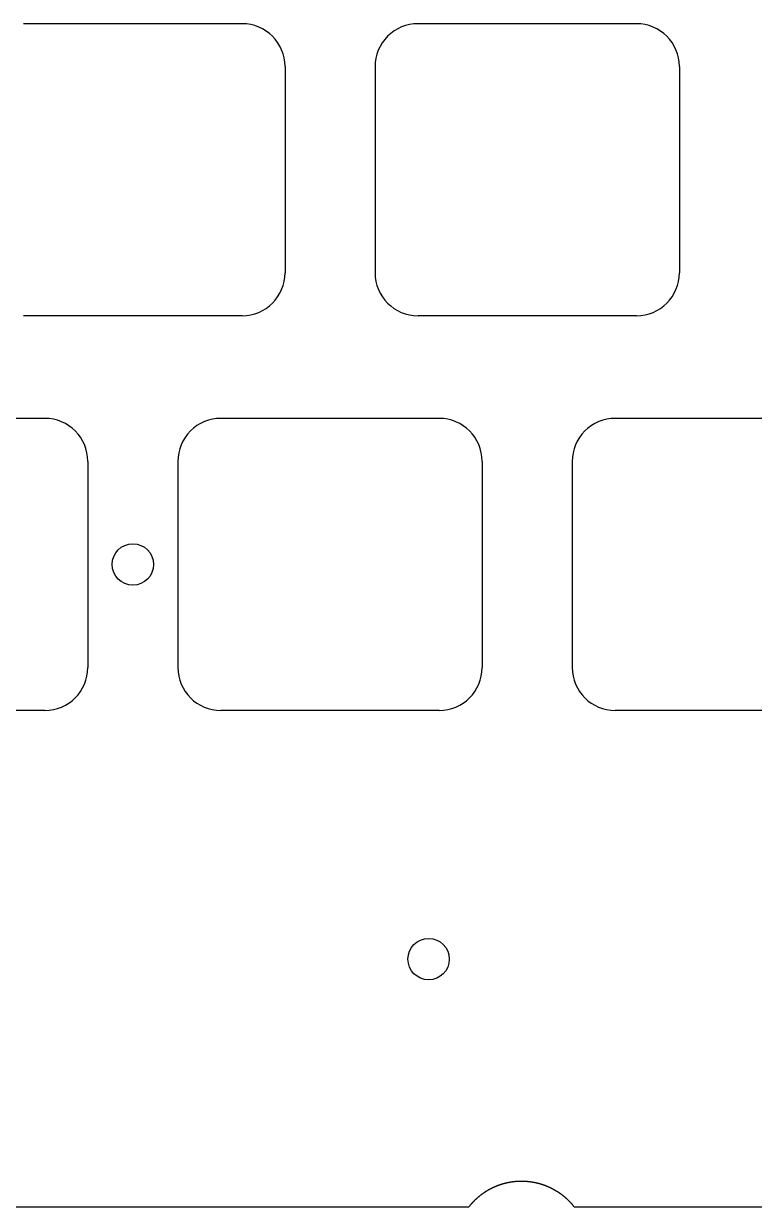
# Model space of a CAD drawing. Header units: millimetres. Extents: x -11 to 340, y -118 to 18.
# Drawn here: x 85.2 to 120.5, y -112 to -54.9 of the extents above; entities that cross this region are included whole.
import ezdxf

# ---------------------------------------------------------------- set-up
doc = ezdxf.new("R2010")
doc.units = ezdxf.units.MM
doc.header["$MEASUREMENT"] = 0
doc.layers.add('BLACK', color=7, linetype='CONTINUOUS')

msp = doc.modelspace()

# ---------------------------------------------------------------- linework, layer by layer
at = {"layer": 'BLACK', "linetype": 'Continuous'}
for p, q in [((85.212501, -54.862502), (85.212501, -54.8625)), ((95.7625, -54.8625), (85.212501, -54.8625)), ((104.262501, -54.862502), (104.262501, -54.8625)), ((114.8125, -54.8625), (104.262501, -54.8625)), ((97.837501, -56.9375), (97.837501, -66.8875)), ((102.187501, -56.9375), (102.187501, -66.8875)), ((116.887501, -56.9375), (116.887501, -66.8875)), ((95.762501, -68.9625), (85.2125, -68.9625)), ((95.762501, -68.962501), (95.762501, -68.9625)), ((114.812501, -68.9625), (104.2625, -68.9625)), ((114.812501, -68.962501), (114.812501, -68.9625)), ((86.2375, -73.9125), (75.687501, -73.9125)), ((94.737501, -73.912502), (94.737501, -73.9125)), ((105.2875, -73.9125), (94.737501, -73.9125)), ((113.787501, -73.912502), (113.787501, -73.9125)), ((124.3375, -73.9125), (113.787501, -73.9125)), ((88.312501, -75.9875), (88.312501, -85.9375)), ((92.662501, -75.9875), (92.662501, -85.9375)), ((107.362501, -75.9875), (107.362501, -85.9375)), ((111.712501, -75.9875), (111.712501, -85.9375)), ((86.237501, -88.0125), (75.6875, -88.0125)), ((86.237501, -88.012501), (86.237501, -88.0125)), ((105.287501, -88.0125), (94.7375, -88.0125)), ((105.287501, -88.012501), (105.287501, -88.0125)), ((124.337501, -88.0125), (113.7875, -88.0125)), ((108.491911, -110.832187), (108.484099, -110.834103)), ((108.499726, -110.830292), (108.491911, -110.832187)), ((108.507548, -110.828416), (108.499726, -110.830292)), ((108.515373, -110.826559), (108.507548, -110.828416)), ((108.523205, -110.824721), (108.515373, -110.826559)), ((108.53104, -110.822903), (108.523205, -110.824721)), ((108.538882, -110.821104), (108.53104, -110.822903)), ((108.546727, -110.819325), (108.538882, -110.821104)), ((108.554578, -110.817565), (108.546727, -110.819325)), ((108.562432, -110.815825), (108.554578, -110.817565)), ((108.570293, -110.814104), (108.562432, -110.815825)), ((108.578157, -110.812403), (108.570293, -110.814104)), ((108.586027, -110.81072), (108.578157, -110.812403)), ((108.5939, -110.809058), (108.586027, -110.81072)), ((108.601779, -110.807415), (108.5939, -110.809058)), ((108.60966, -110.805792), (108.601779, -110.807415)), ((108.617548, -110.804187), (108.60966, -110.805792)), ((108.625439, -110.802603), (108.617548, -110.804187)), ((108.633335, -110.801038), (108.625439, -110.802603)), ((108.641235, -110.799493), (108.633335, -110.801038)), ((108.64914, -110.797967), (108.641235, -110.799493)), ((108.657047, -110.796461), (108.64914, -110.797967)), ((108.664961, -110.794974), (108.657047, -110.796461)), ((108.672876, -110.793507), (108.664961, -110.794974)), ((108.680798, -110.792059), (108.672876, -110.793507)), ((108.688722, -110.790632), (108.680798, -110.792059)), ((108.696651, -110.789223), (108.688722, -110.790632)), ((108.704583, -110.787835), (108.696651, -110.789223)), ((108.71252, -110.786466), (108.704583, -110.787835)), ((108.72046, -110.785117), (108.71252, -110.786466)), ((108.728405, -110.783787), (108.72046, -110.785117)), ((108.736351, -110.782477), (108.728405, -110.783787)), ((108.744304, -110.781186), (108.736351, -110.782477)), ((108.752258, -110.779916), (108.744304, -110.781186)), ((108.760217, -110.778665), (108.752258, -110.779916)), ((108.768178, -110.777434), (108.760217, -110.778665)), ((108.776145, -110.776222), (108.768178, -110.777434)), ((108.784113, -110.77503), (108.776145, -110.776222)), ((108.792086, -110.773858), (108.784113, -110.77503)), ((108.800061, -110.772706), (108.792086, -110.773858)), ((108.808041, -110.771573), (108.800061, -110.772706)), ((108.816022, -110.77046), (108.808041, -110.771573)), ((108.824008, -110.769367), (108.816022, -110.77046)), ((108.831996, -110.768294), (108.824008, -110.769367)), ((108.839988, -110.76724), (108.831996, -110.768294)), ((108.847982, -110.766207), (108.839988, -110.76724)), ((108.85598, -110.765193), (108.847982, -110.766207)), ((108.86398, -110.764198), (108.85598, -110.765193)), ((108.871984, -110.763224), (108.86398, -110.764198)), ((108.879989, -110.762269), (108.871984, -110.763224)), ((108.887999, -110.761335), (108.879989, -110.762269)), ((108.89601, -110.76042), (108.887999, -110.761335)), ((108.904025, -110.759525), (108.89601, -110.76042)), ((108.912041, -110.758649), (108.904025, -110.759525)), ((108.920061, -110.757794), (108.912041, -110.758649)), ((108.928083, -110.756958), (108.920061, -110.757794)), ((108.936108, -110.756143), (108.928083, -110.756958)), ((108.944134, -110.755347), (108.936108, -110.756143)), ((108.952164, -110.754571), (108.944134, -110.755347)), ((108.960195, -110.753815), (108.952164, -110.754571)), ((108.968229, -110.753078), (108.960195, -110.753815)), ((108.976265, -110.752362), (108.968229, -110.753078)), ((108.984304, -110.751666), (108.976265, -110.752362)), ((108.992343, -110.750989), (108.984304, -110.751666)), ((109.000386, -110.750333), (108.992343, -110.750989)), ((109.00843, -110.749696), (109.000386, -110.750333)), ((109.016477, -110.749079), (109.00843, -110.749696)), ((109.024525, -110.748482), (109.016477, -110.749079)), ((109.032576, -110.747905), (109.024525, -110.748482)), ((109.040627, -110.747348), (109.032576, -110.747905)), ((109.048681, -110.746811), (109.040627, -110.747348)), ((109.056736, -110.746294), (109.048681, -110.746811)), ((109.064794, -110.745797), (109.056736, -110.746294)), ((109.072852, -110.745319), (109.064794, -110.745797)), ((109.080912, -110.744862), (109.072852, -110.745319)), ((109.088973, -110.744425), (109.080912, -110.744862)), ((109.097037, -110.744007), (109.088973, -110.744425)), ((109.105101, -110.74361), (109.097037, -110.744007)), ((109.113167, -110.743232), (109.105101, -110.74361)), ((109.121234, -110.742875), (109.113167, -110.743232)), ((109.129302, -110.742537), (109.121234, -110.742875)), ((109.137371, -110.74222), (109.129302, -110.742537)), ((109.145442, -110.741922), (109.137371, -110.74222)), ((109.153513, -110.741644), (109.145442, -110.741922)), ((109.161586, -110.741387), (109.153513, -110.741644)), ((109.169659, -110.741149), (109.161586, -110.741387)), ((109.177734, -110.740931), (109.169659, -110.741149)), ((109.185809, -110.740734), (109.177734, -110.740931)), ((109.193886, -110.740556), (109.185809, -110.740734)), ((109.201962, -110.740398), (109.193886, -110.740556)), ((109.21004, -110.740261), (109.201962, -110.740398)), ((109.218117, -110.740143), (109.21004, -110.740261)), ((109.226197, -110.740045), (109.218117, -110.740143)), ((109.234275, -110.739968), (109.226197, -110.740045)), ((109.242355, -110.73991), (109.234275, -110.739968)), ((109.250435, -110.739872), (109.242355, -110.73991)), ((109.258516, -110.739854), (109.250435, -110.739872)), ((109.266596, -110.739857), (109.258516, -110.739854)), ((109.274677, -110.739879), (109.266596, -110.739857)), ((109.282758, -110.739921), (109.274677, -110.739879)), ((109.29084, -110.739984), (109.282758, -110.739921)), ((109.298921, -110.740066), (109.29084, -110.739984)), ((109.307002, -110.740168), (109.298921, -110.740066)), ((109.315083, -110.740291), (109.307002, -110.740168)), ((109.323165, -110.740433), (109.315083, -110.740291)), ((109.331246, -110.740595), (109.323165, -110.740433)), ((109.339327, -110.740778), (109.331246, -110.740595)), ((109.347408, -110.74098), (109.339327, -110.740778)), ((109.355488, -110.741202), (109.347408, -110.74098)), ((109.363568, -110.741445), (109.355488, -110.741202)), ((109.371648, -110.741707), (109.363568, -110.741445)), ((109.379727, -110.741989), (109.371648, -110.741707)), ((109.387806, -110.742292), (109.379727, -110.741989)), ((109.395883, -110.742614), (109.387806, -110.742292)), ((109.403961, -110.742956), (109.395883, -110.742614)), ((109.412038, -110.743319), (109.403961, -110.742956)), ((109.420114, -110.743701), (109.412038, -110.743319)), ((109.428189, -110.744103), (109.420114, -110.743701)), ((109.436263, -110.744526), (109.428189, -110.744103)), ((109.444336, -110.744968), (109.436263, -110.744526)), ((109.452409, -110.74543), (109.444336, -110.744968)), ((109.46048, -110.745912), (109.452409, -110.74543)), ((109.468551, -110.746415), (109.46048, -110.745912)), ((109.47662, -110.746937), (109.468551, -110.746415)), ((109.484688, -110.747479), (109.47662, -110.746937)), ((109.492755, -110.748041), (109.484688, -110.747479)), ((109.50082, -110.748623), (109.492755, -110.748041)), ((109.508884, -110.749225), (109.50082, -110.748623)), ((109.516947, -110.749847), (109.508884, -110.749225)), ((109.525009, -110.750489), (109.516947, -110.749847)), ((109.533068, -110.751151), (109.525009, -110.750489)), ((109.541126, -110.751833), (109.533068, -110.751151)), ((109.549183, -110.752534), (109.541126, -110.751833)), ((109.557238, -110.753256), (109.549183, -110.752534)), ((109.565291, -110.753998), (109.557238, -110.753256)), ((109.573342, -110.754759), (109.565291, -110.753998)), ((109.581392, -110.75554), (109.573342, -110.754759)), ((109.589439, -110.756342), (109.581392, -110.75554)), ((109.597485, -110.757163), (109.589439, -110.756342)), ((109.605529, -110.758004), (109.597485, -110.757163)), ((109.61357, -110.758865), (109.605529, -110.758004)), ((109.62161, -110.759746), (109.61357, -110.758865)), ((109.629647, -110.760647), (109.62161, -110.759746)), ((109.637682, -110.761568), (109.629647, -110.760647)), ((109.645714, -110.762508), (109.637682, -110.761568)), ((109.653745, -110.763468), (109.645714, -110.762508)), ((109.669798, -110.765449), (109.653745, -110.763468)), ((109.685841, -110.767509), (109.669798, -110.765449)), ((109.701874, -110.769648), (109.685841, -110.767509)), ((109.717896, -110.771866), (109.701874, -110.769648)), ((109.733907, -110.774163), (109.717896, -110.771866)), ((109.749905, -110.77654), (109.733907, -110.774163)), ((109.765891, -110.778995), (109.749905, -110.77654)), ((109.781865, -110.78153), (109.765891, -110.778995)), ((109.797825, -110.784144), (109.781865, -110.78153)), ((109.813772, -110.786836), (109.797825, -110.784144)), ((109.829705, -110.789607), (109.813772, -110.786836)), ((109.845623, -110.792457), (109.829705, -110.789607)), ((109.861527, -110.795385), (109.845623, -110.792457)), ((109.877415, -110.798392), (109.861527, -110.795385)), ((109.893287, -110.801477), (109.877415, -110.798392)), ((109.909143, -110.804641), (109.893287, -110.801477)), ((109.924983, -110.807883), (109.909143, -110.804641)), ((109.940805, -110.811203), (109.924983, -110.807883)), ((109.95661, -110.814601), (109.940805, -110.811203)), ((109.972397, -110.818077), (109.95661, -110.814601)), ((109.988165, -110.821631), (109.972397, -110.818077)), ((110.003915, -110.825262), (109.988165, -110.821631)), ((110.019646, -110.828972), (110.003915, -110.825262)), ((110.035356, -110.832758), (110.019646, -110.828972)), ((107.300285, -111.400248), (107.293805, -111.405176)), ((107.306777, -111.395335), (107.300285, -111.400248)), ((107.313277, -111.390442), (107.306777, -111.395335)), ((107.31979, -111.385564), (107.313277, -111.390442)), ((107.326311, -111.380705), (107.31979, -111.385564)), ((107.332844, -111.375861), (107.326311, -111.380705)), ((107.339385, -111.371037), (107.332844, -111.375861)), ((107.345939, -111.366228), (107.339385, -111.371037)), ((107.352501, -111.361438), (107.345939, -111.366228)), ((107.359075, -111.356664), (107.352501, -111.361438)), ((107.365658, -111.351908), (107.359075, -111.356664)), ((107.372252, -111.347169), (107.365658, -111.351908)), ((107.378855, -111.342448), (107.372252, -111.347169)), ((107.38547, -111.337743), (107.378855, -111.342448)), ((107.392093, -111.333058), (107.38547, -111.337743)), ((107.398728, -111.328388), (107.392093, -111.333058)), ((107.405371, -111.323736), (107.398728, -111.328388)), ((107.412026, -111.319101), (107.405371, -111.323736)), ((107.418689, -111.314485), (107.412026, -111.319101)), ((107.425364, -111.309885), (107.418689, -111.314485)), ((107.432047, -111.305303), (107.425364, -111.309885)), ((107.438742, -111.300738), (107.432047, -111.305303)), ((107.445445, -111.296191), (107.438742, -111.300738)), ((107.45216, -111.291661), (107.445445, -111.296191)), ((107.458882, -111.287149), (107.45216, -111.291661)), ((107.465617, -111.282654), (107.458882, -111.287149)), ((107.472359, -111.278177), (107.465617, -111.282654)), ((107.479113, -111.273717), (107.472359, -111.278177)), ((107.485874, -111.269275), (107.479113, -111.273717)), ((107.492648, -111.26485), (107.485874, -111.269275)), ((107.499429, -111.260444), (107.492648, -111.26485)), ((107.506222, -111.256054), (107.499429, -111.260444)), ((107.513022, -111.251682), (107.506222, -111.256054)), ((107.519835, -111.247327), (107.513022, -111.251682)), ((107.526654, -111.242991), (107.519835, -111.247327)), ((107.533486, -111.238672), (107.526654, -111.242991)), ((107.540324, -111.234371), (107.533486, -111.238672)), ((107.547175, -111.230086), (107.540324, -111.234371)), ((107.554033, -111.225821), (107.547175, -111.230086)), ((107.560902, -111.221572), (107.554033, -111.225821)), ((107.567779, -111.217342), (107.560902, -111.221572)), ((107.574667, -111.213128), (107.567779, -111.217342)), ((107.581563, -111.208933), (107.574667, -111.213128)), ((107.58847, -111.204755), (107.581563, -111.208933)), ((107.595384, -111.200596), (107.58847, -111.204755)), ((107.60231, -111.196453), (107.595384, -111.200596)), ((107.609243, -111.192329), (107.60231, -111.196453)), ((107.616187, -111.188222), (107.609243, -111.192329)), ((107.623139, -111.184133), (107.616187, -111.188222)), ((107.630102, -111.180062), (107.623139, -111.184133)), ((107.637071, -111.176009), (107.630102, -111.180062)), ((107.644053, -111.171973), (107.637071, -111.176009)), ((107.651041, -111.167956), (107.644053, -111.171973)), ((107.65804, -111.163956), (107.651041, -111.167956)), ((107.665046, -111.159974), (107.65804, -111.163956)), ((107.672064, -111.15601), (107.665046, -111.159974)), ((107.679088, -111.152064), (107.672064, -111.15601)), ((107.686124, -111.148135), (107.679088, -111.152064)), ((107.693166, -111.144226), (107.686124, -111.148135)), ((107.700219, -111.140333), (107.693166, -111.144226)), ((107.70728, -111.136459), (107.700219, -111.140333)), ((107.714351, -111.132602), (107.70728, -111.136459)), ((107.721429, -111.128764), (107.714351, -111.132602)), ((107.728518, -111.124943), (107.721429, -111.128764)), ((107.735613, -111.121141), (107.728518, -111.124943)), ((107.742719, -111.117356), (107.735613, -111.121141)), ((107.749832, -111.11359), (107.742719, -111.117356)), ((107.756956, -111.10984), (107.749832, -111.11359)), ((107.764087, -111.106111), (107.756956, -111.10984)), ((107.771228, -111.102398), (107.764087, -111.106111)), ((107.778376, -111.098704), (107.771228, -111.102398)), ((107.785534, -111.095027), (107.778376, -111.098704)), ((107.792699, -111.09137), (107.785534, -111.095027)), ((107.799874, -111.087729), (107.792699, -111.09137)), ((107.807056, -111.084108), (107.799874, -111.087729)), ((107.814248, -111.080503), (107.807056, -111.084108)), ((107.821447, -111.076918), (107.814248, -111.080503)), ((107.828656, -111.07335), (107.821447, -111.076918)), ((107.835872, -111.069802), (107.828656, -111.07335)), ((107.843098, -111.06627), (107.835872, -111.069802)), ((107.85033, -111.062758), (107.843098, -111.06627)), ((107.857573, -111.059263), (107.85033, -111.062758)), ((107.864821, -111.055787), (107.857573, -111.059263)), ((107.87208, -111.052328), (107.864821, -111.055787)), ((107.879345, -111.048889), (107.87208, -111.052328)), ((107.886621, -111.045467), (107.879345, -111.048889)), ((107.893902, -111.042064), (107.886621, -111.045467)), ((107.901194, -111.038679), (107.893902, -111.042064)), ((107.908491, -111.035313), (107.901194, -111.038679)), ((107.915799, -111.031964), (107.908491, -111.035313)), ((107.923113, -111.028634), (107.915799, -111.031964)), ((107.930436, -111.025322), (107.923113, -111.028634)), ((107.937766, -111.022029), (107.930436, -111.025322)), ((107.945105, -111.018754), (107.937766, -111.022029)), ((107.95245, -111.015498), (107.945105, -111.018754)), ((107.959806, -111.01226), (107.95245, -111.015498)), ((107.967166, -111.009041), (107.959806, -111.01226)), ((107.974537, -111.005839), (107.967166, -111.009041)), ((107.981913, -111.002657), (107.974537, -111.005839)), ((107.9893, -110.999492), (107.981913, -111.002657)), ((107.996691, -110.996347), (107.9893, -110.999492)), ((108.004093, -110.993219), (107.996691, -110.996347)), ((108.0115, -110.990111), (108.004093, -110.993219)), ((108.018916, -110.987021), (108.0115, -110.990111)), ((108.026338, -110.983949), (108.018916, -110.987021)), ((108.03377, -110.980896), (108.026338, -110.983949)), ((108.041207, -110.977862), (108.03377, -110.980896)), ((108.048653, -110.974846), (108.041207, -110.977862)), ((108.056105, -110.971849), (108.048653, -110.974846)), ((108.063566, -110.96887), (108.056105, -110.971849)), ((108.071033, -110.96591), (108.063566, -110.96887)), ((108.078508, -110.962968), (108.071033, -110.96591)), ((108.085989, -110.960046), (108.078508, -110.962968)), ((108.09348, -110.957141), (108.085989, -110.960046)), ((108.100975, -110.954256), (108.09348, -110.957141)), ((108.108479, -110.951389), (108.100975, -110.954256)), ((108.115989, -110.948542), (108.108479, -110.951389)), ((108.123508, -110.945712), (108.115989, -110.948542)), ((108.131031, -110.942902), (108.123508, -110.945712)), ((108.138564, -110.94011), (108.131031, -110.942902)), ((108.146102, -110.937337), (108.138564, -110.94011)), ((108.153648, -110.934582), (108.146102, -110.937337)), ((108.1612, -110.931847), (108.153648, -110.934582)), ((108.16876, -110.92913), (108.1612, -110.931847)), ((108.176325, -110.926433), (108.16876, -110.92913)), ((108.183899, -110.923753), (108.176325, -110.926433)), ((108.191478, -110.921094), (108.183899, -110.923753)), ((108.199065, -110.918452), (108.191478, -110.921094)), ((108.206657, -110.91583), (108.199065, -110.918452)), ((108.214257, -110.913226), (108.206657, -110.91583)), ((108.221862, -110.910642), (108.214257, -110.913226)), ((108.229476, -110.908076), (108.221862, -110.910642)), ((108.237094, -110.905529), (108.229476, -110.908076)), ((108.244721, -110.903001), (108.237094, -110.905529)), ((108.252352, -110.900492), (108.244721, -110.903001)), ((108.259991, -110.898002), (108.252352, -110.900492)), ((108.267635, -110.895531), (108.259991, -110.898002)), ((108.275287, -110.893079), (108.267635, -110.895531)), ((108.282944, -110.890647), (108.275287, -110.893079)), ((108.290608, -110.888232), (108.282944, -110.890647)), ((108.298277, -110.885838), (108.290608, -110.888232)), ((108.305954, -110.883461), (108.298277, -110.885838)), ((108.313635, -110.881105), (108.305954, -110.883461)), ((108.321324, -110.878767), (108.313635, -110.881105)), ((108.329017, -110.876449), (108.321324, -110.878767)), ((108.336718, -110.874149), (108.329017, -110.876449)), ((108.344423, -110.871869), (108.336718, -110.874149)), ((108.352136, -110.869607), (108.344423, -110.871869)), ((108.359853, -110.867365), (108.352136, -110.869607)), ((108.367577, -110.865142), (108.359853, -110.867365)), ((108.375305, -110.862938), (108.367577, -110.865142)), ((108.383042, -110.860753), (108.375305, -110.862938)), ((108.390781, -110.858588), (108.383042, -110.860753)), ((108.398529, -110.856441), (108.390781, -110.858588)), ((108.40628, -110.854315), (108.398529, -110.856441)), ((108.414038, -110.852206), (108.40628, -110.854315)), ((108.421801, -110.850118), (108.414038, -110.852206)), ((108.42957, -110.848048), (108.421801, -110.850118)), ((108.437343, -110.845998), (108.42957, -110.848048)), ((108.445124, -110.843967), (108.437343, -110.845998)), ((108.452907, -110.841956), (108.445124, -110.843967)), ((108.460699, -110.839963), (108.452907, -110.841956)), ((108.468493, -110.837991), (108.460699, -110.839963)), ((108.476295, -110.836037), (108.468493, -110.837991)), ((108.484099, -110.834103), (108.476295, -110.836037)), ((110.051047, -110.836623), (110.035356, -110.832758)), ((110.066718, -110.840564), (110.051047, -110.836623)), ((110.082367, -110.844583), (110.066718, -110.840564)), ((110.097995, -110.848679), (110.082367, -110.844583)), ((110.113601, -110.852852), (110.097995, -110.848679)), ((110.129185, -110.857102), (110.113601, -110.852852)), ((110.144747, -110.861428), (110.129185, -110.857102)), ((110.160286, -110.865831), (110.144747, -110.861428)), ((110.175801, -110.870311), (110.160286, -110.865831)), ((110.191292, -110.874867), (110.175801, -110.870311)), ((110.206759, -110.879499), (110.191292, -110.874867)), ((110.222202, -110.884207), (110.206759, -110.879499)), ((110.237619, -110.888992), (110.222202, -110.884207)), ((110.253011, -110.893852), (110.237619, -110.888992)), ((110.268378, -110.898788), (110.253011, -110.893852)), ((110.283718, -110.903799), (110.268378, -110.898788)), ((110.299031, -110.908886), (110.283718, -110.903799)), ((110.314317, -110.914048), (110.299031, -110.908886)), ((110.329576, -110.919285), (110.314317, -110.914048)), ((110.344807, -110.924598), (110.329576, -110.919285)), ((110.36001, -110.929985), (110.344807, -110.924598)), ((110.375185, -110.935447), (110.36001, -110.929985)), ((110.39033, -110.940983), (110.375185, -110.935447)), ((110.405446, -110.946594), (110.39033, -110.940983)), ((110.420532, -110.952279), (110.405446, -110.946594)), ((110.435589, -110.958038), (110.420532, -110.952279)), ((110.450615, -110.963872), (110.435589, -110.958038)), ((110.465609, -110.969779), (110.450615, -110.963872)), ((110.480573, -110.975759), (110.465609, -110.969779)), ((110.495505, -110.981813), (110.480573, -110.975759)), ((110.510405, -110.987941), (110.495505, -110.981813)), ((110.525273, -110.994142), (110.510405, -110.987941)), ((110.540109, -111.000415), (110.525273, -110.994142)), ((110.554911, -111.006762), (110.540109, -111.000415)), ((110.569679, -111.013181), (110.554911, -111.006762)), ((110.584414, -111.019673), (110.569679, -111.013181)), ((110.599115, -111.026237), (110.584414, -111.019673)), ((110.613782, -111.032873), (110.599115, -111.026237)), ((110.628414, -111.039581), (110.613782, -111.032873)), ((110.64301, -111.046362), (110.628414, -111.039581)), ((110.657571, -111.053213), (110.64301, -111.046362)), ((110.672096, -111.060137), (110.657571, -111.053213)), ((110.686585, -111.067131), (110.672096, -111.060137)), ((110.701038, -111.074197), (110.686585, -111.067131)), ((110.715454, -111.081334), (110.701038, -111.074197)), ((110.729832, -111.088542), (110.715454, -111.081334)), ((110.744174, -111.09582), (110.729832, -111.088542)), ((110.758477, -111.103169), (110.744174, -111.09582)), ((110.772742, -111.110588), (110.758477, -111.103169)), ((110.786969, -111.118077), (110.772742, -111.110588)), ((110.801157, -111.125637), (110.786969, -111.118077)), ((110.815306, -111.133266), (110.801157, -111.125637)), ((110.829415, -111.140964), (110.815306, -111.133266)), ((110.843485, -111.148732), (110.829415, -111.140964)), ((110.857515, -111.15657), (110.843485, -111.148732)), ((110.871504, -111.164476), (110.857515, -111.15657)), ((110.885453, -111.172451), (110.871504, -111.164476)), ((110.899361, -111.180495), (110.885453, -111.172451)), ((110.913228, -111.188608), (110.899361, -111.180495)), ((110.927053, -111.196788), (110.913228, -111.188608)), ((110.940837, -111.205037), (110.927053, -111.196788)), ((110.954578, -111.213354), (110.940837, -111.205037)), ((110.968277, -111.221739), (110.954578, -111.213354)), ((110.981934, -111.230192), (110.968277, -111.221739)), ((110.995547, -111.238712), (110.981934, -111.230192)), ((111.009118, -111.247299), (110.995547, -111.238712)), ((111.022644, -111.255953), (111.009118, -111.247299)), ((111.036127, -111.264674), (111.022644, -111.255953)), ((111.049566, -111.273462), (111.036127, -111.264674)), ((111.062961, -111.282317), (111.049566, -111.273462)), ((111.076311, -111.291238), (111.062961, -111.282317)), ((111.089617, -111.300225), (111.076311, -111.291238)), ((111.102877, -111.309278), (111.089617, -111.300225)), ((111.116092, -111.318397), (111.102877, -111.309278)), ((111.129261, -111.327582), (111.116092, -111.318397)), ((111.142384, -111.336832), (111.129261, -111.327582)), ((111.155462, -111.346147), (111.142384, -111.336832)), ((111.168493, -111.355528), (111.155462, -111.346147)), ((111.181477, -111.364974), (111.168493, -111.355528)), ((111.194415, -111.374484), (111.181477, -111.364974)), ((111.207305, -111.384059), (111.194415, -111.374484)), ((111.220148, -111.393699), (111.207305, -111.384059)), ((111.232944, -111.403402), (111.220148, -111.393699)), ((111.245691, -111.41317), (111.232944, -111.403402)), ((106.717981, -111.969879), (106.712978, -111.976201)), ((106.723001, -111.963569), (106.717981, -111.969879)), ((106.728036, -111.957272), (106.723001, -111.963569)), ((106.733087, -111.950987), (106.728036, -111.957272)), ((106.738153, -111.944715), (106.733087, -111.950987)), ((106.743235, -111.938455), (106.738153, -111.944715)), ((106.748332, -111.932208), (106.743235, -111.938455)), ((106.753445, -111.925974), (106.748332, -111.932208)), ((106.758573, -111.919752), (106.753445, -111.925974)), ((106.763717, -111.913543), (106.758573, -111.919752)), ((106.768876, -111.907347), (106.763717, -111.913543)), ((106.774051, -111.901164), (106.768876, -111.907347)), ((106.77924, -111.894994), (106.774051, -111.901164)), ((106.784445, -111.888836), (106.77924, -111.894994)), ((106.789665, -111.882692), (106.784445, -111.888836)), ((106.794901, -111.87656), (106.789665, -111.882692)), ((106.800151, -111.870442), (106.794901, -111.87656)), ((106.805417, -111.864336), (106.800151, -111.870442)), ((106.810698, -111.858244), (106.805417, -111.864336)), ((106.815994, -111.852164), (106.810698, -111.858244)), ((106.821305, -111.846098), (106.815994, -111.852164)), ((106.826631, -111.840045), (106.821305, -111.846098)), ((106.831972, -111.834006), (106.826631, -111.840045)), ((106.837328, -111.827979), (106.831972, -111.834006)), ((106.842699, -111.821966), (106.837328, -111.827979)), ((106.848085, -111.815966), (106.842699, -111.821966)), ((106.853486, -111.80998), (106.848085, -111.815966)), ((106.858901, -111.804007), (106.853486, -111.80998)), ((106.864332, -111.798048), (106.858901, -111.804007)), ((106.869777, -111.792102), (106.864332, -111.798048)), ((106.875237, -111.786169), (106.869777, -111.792102)), ((106.880711, -111.780251), (106.875237, -111.786169)), ((106.8862, -111.774345), (106.880711, -111.780251)), ((106.891704, -111.768454), (106.8862, -111.774345)), ((106.897222, -111.762576), (106.891704, -111.768454)), ((106.902755, -111.756712), (106.897222, -111.762576)), ((106.908303, -111.750861), (106.902755, -111.756712)), ((106.913865, -111.745024), (106.908303, -111.750861)), ((106.919441, -111.739202), (106.913865, -111.745024)), ((106.925032, -111.733393), (106.919441, -111.739202)), ((106.930637, -111.727598), (106.925032, -111.733393)), ((106.936257, -111.721816), (106.930637, -111.727598)), ((106.941891, -111.716049), (106.936257, -111.721816)), ((106.947539, -111.710296), (106.941891, -111.716049)), ((106.953201, -111.704557), (106.947539, -111.710296)), ((106.958878, -111.698832), (106.953201, -111.704557)), ((106.964569, -111.693121), (106.958878, -111.698832)), ((106.975993, -111.681741), (106.964569, -111.693121)), ((106.987473, -111.670419), (106.975993, -111.681741)), ((106.999009, -111.659153), (106.987473, -111.670419)), ((107.010601, -111.647945), (106.999009, -111.659153)), ((107.022248, -111.636795), (107.010601, -111.647945)), ((107.033951, -111.625703), (107.022248, -111.636795)), ((107.045708, -111.614668), (107.033951, -111.625703)), ((107.05752, -111.603693), (107.045708, -111.614668)), ((107.069386, -111.592776), (107.05752, -111.603693)), ((107.081306, -111.581918), (107.069386, -111.592776)), ((107.09328, -111.57112), (107.081306, -111.581918)), ((107.105307, -111.560381), (107.09328, -111.57112)), ((107.117388, -111.549701), (107.105307, -111.560381)), ((107.129521, -111.539082), (107.117388, -111.549701)), ((107.141706, -111.528524), (107.129521, -111.539082)), ((107.153944, -111.518026), (107.141706, -111.528524)), ((107.166234, -111.507589), (107.153944, -111.518026)), ((107.178575, -111.497213), (107.166234, -111.507589)), ((107.190968, -111.486898), (107.178575, -111.497213)), ((107.203411, -111.476645), (107.190968, -111.486898)), ((107.215905, -111.466454), (107.203411, -111.476645)), ((107.22845, -111.456325), (107.215905, -111.466454)), ((107.241045, -111.446258), (107.22845, -111.456325)), ((107.253689, -111.436254), (107.241045, -111.446258)), ((107.266383, -111.426313), (107.253689, -111.436254)), ((107.274425, -111.420067), (107.266383, -111.426313)), ((107.280875, -111.415086), (107.274425, -111.420067)), ((107.287334, -111.410123), (107.280875, -111.415086)), ((107.293805, -111.405176), (107.287334, -111.410123)), ((111.258391, -111.423002), (111.245691, -111.41317)), ((111.271042, -111.432897), (111.258391, -111.423002)), ((111.283645, -111.442856), (111.271042, -111.432897)), ((111.296199, -111.452879), (111.283645, -111.442856)), ((111.308705, -111.462965), (111.296199, -111.452879)), ((111.321161, -111.473113), (111.308705, -111.462965)), ((111.333567, -111.483325), (111.321161, -111.473113)), ((111.345924, -111.493599), (111.333567, -111.483325)), ((111.358232, -111.503936), (111.345924, -111.493599)), ((111.370489, -111.514336), (111.358232, -111.503936)), ((111.382696, -111.524797), (111.370489, -111.514336)), ((111.394852, -111.535321), (111.382696, -111.524797)), ((111.406958, -111.545906), (111.394852, -111.535321)), ((111.419013, -111.556553), (111.406958, -111.545906)), ((111.431017, -111.567262), (111.419013, -111.556553)), ((111.44297, -111.578033), (111.431017, -111.567262)), ((111.454871, -111.588864), (111.44297, -111.578033)), ((111.46672, -111.599757), (111.454871, -111.588864)), ((111.478518, -111.61071), (111.46672, -111.599757)), ((111.490263, -111.621724), (111.478518, -111.61071)), ((111.501957, -111.632799), (111.490263, -111.621724)), ((111.513598, -111.643935), (111.501957, -111.632799)), ((111.525186, -111.65513), (111.513598, -111.643935)), ((111.536721, -111.666386), (111.525186, -111.65513)), ((111.548204, -111.677702), (111.536721, -111.666386)), ((111.559633, -111.689077), (111.548204, -111.677702)), ((111.571008, -111.700513), (111.559633, -111.689077)), ((111.582331, -111.712008), (111.571008, -111.700513)), ((111.593599, -111.723562), (111.582331, -111.712008)), ((111.604814, -111.735175), (111.593599, -111.723562)), ((111.615974, -111.746848), (111.604814, -111.735175)), ((111.627081, -111.75858), (111.615974, -111.746848)), ((111.638133, -111.77037), (111.627081, -111.75858)), ((111.64913, -111.782219), (111.638133, -111.77037)), ((111.660072, -111.794127), (111.64913, -111.782219)), ((111.67096, -111.806093), (111.660072, -111.794127)), ((111.681792, -111.818117), (111.67096, -111.806093)), ((111.692569, -111.8302), (111.681792, -111.818117)), ((111.703291, -111.84234), (111.692569, -111.8302)), ((111.713957, -111.854538), (111.703291, -111.84234)), ((111.724568, -111.866794), (111.713957, -111.854538)), ((111.735122, -111.879108), (111.724568, -111.866794)), ((111.745621, -111.891479), (111.735122, -111.879108)), ((111.756063, -111.903907), (111.745621, -111.891479)), ((111.766448, -111.916393), (111.756063, -111.903907)), ((111.776778, -111.928935), (111.766448, -111.916393)), ((111.78705, -111.941535), (111.776778, -111.928935)), ((111.797266, -111.954191), (111.78705, -111.941535)), ((111.807424, -111.966904), (111.797266, -111.954191)), ((111.817526, -111.979674), (111.807424, -111.966904)), ((106.700195, -111.9925), (42.3, -111.9925)), ((106.707989, -111.982536), (106.700195, -111.9925)), ((106.712978, -111.976201), (106.707989, -111.982536)), ((111.82757, -111.9925), (111.817526, -111.979674)), ((156.05625, -111.9925), (111.82757, -111.9925))]:
    msp.add_line(p, q, dxfattribs=at)
at = {"layer": 'BLACK'}
for centre in [(90.4875, -80.9625), (104.774999, -100.0125)]:
    msp.add_circle(centre, 1, dxfattribs=at)
for centre, radius, start, end in [((95.7625, -56.9375), 2.075, 0, 90), ((104.2625, -56.9375), 2.074999, 89.9999724, 180), ((114.8125, -56.9375), 2.075, 0, 90), ((95.7625, -66.8875), 2.075001, 270.0000276, 0), ((104.2625, -66.8875), 2.075, 180, 270), ((114.8125, -66.8875), 2.075001, 270.0000276, 0), ((86.2375, -75.9875), 2.075, 0, 90), ((94.7375, -75.9875), 2.074999, 89.9999724, 180), ((105.2875, -75.9875), 2.075, 0, 90), ((113.7875, -75.9875), 2.074999, 89.9999724, 180), ((86.2375, -85.9375), 2.075001, 270.0000276, 0), ((94.7375, -85.9375), 2.075, 180, 270), ((105.2875, -85.9375), 2.075001, 270.0000276, 0), ((113.7875, -85.9375), 2.075, 180, 270)]:
    msp.add_arc(centre, radius, start, end, dxfattribs=at)

doc.saveas('drawing.dxf')
